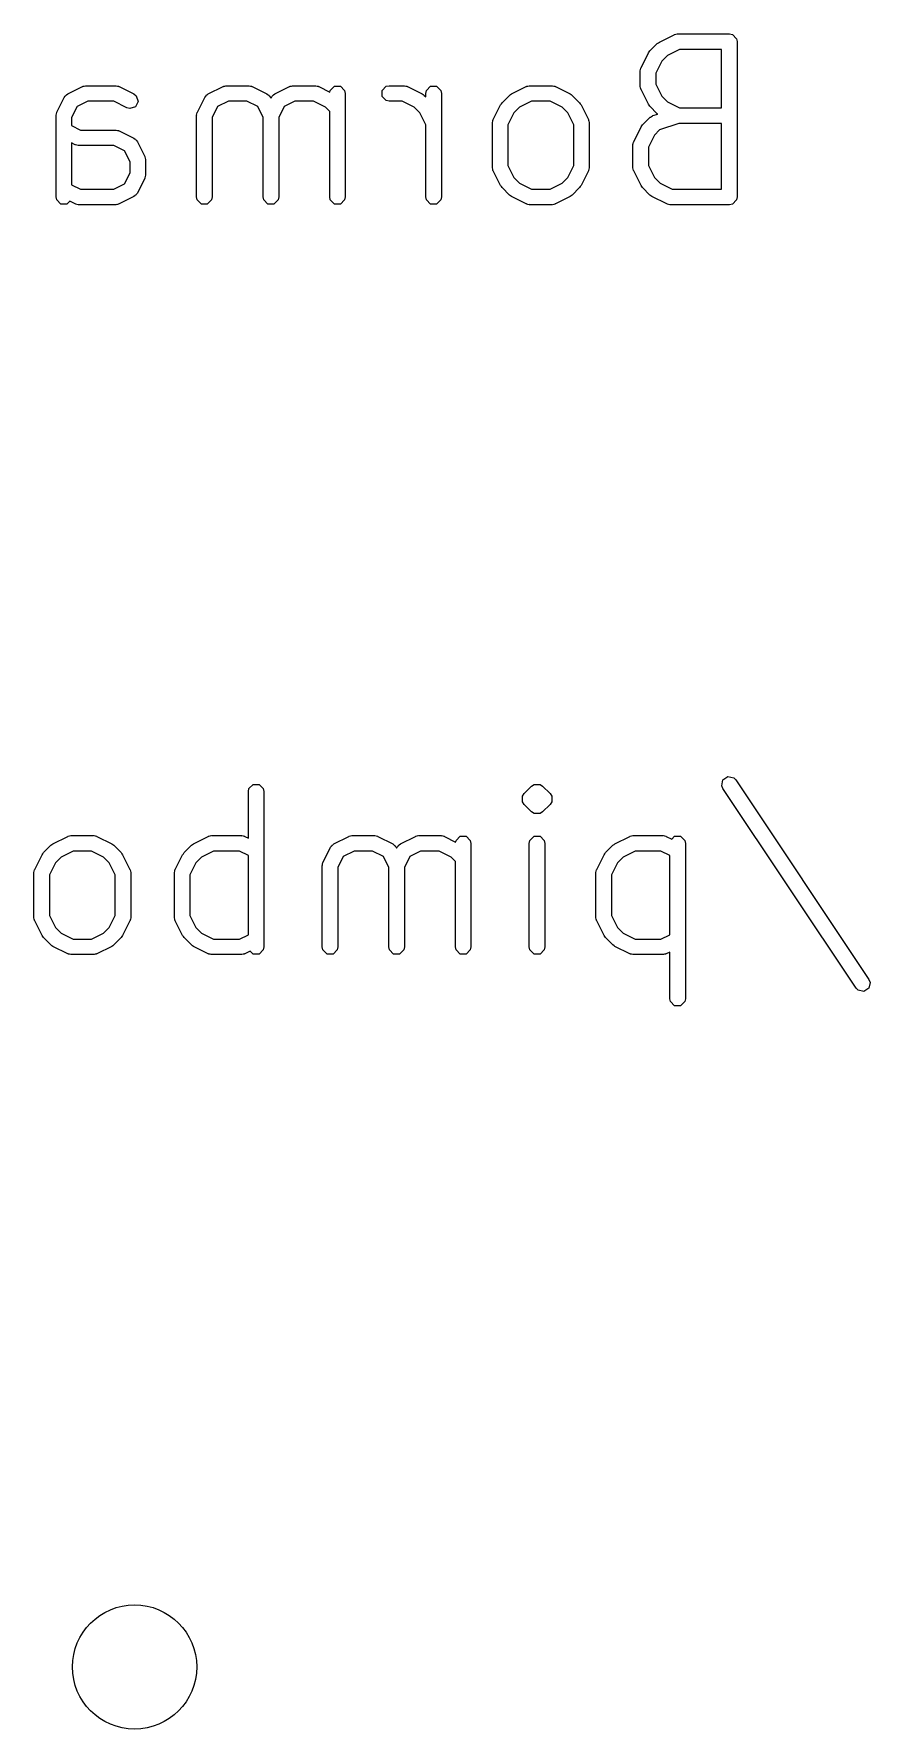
# Model space of a CAD drawing. Extents: x 2.89 to 10.22, y -4.48 to -2.42.
# Drawn here: x 9.1312 to 9.3432, y -2.8543 to -2.4245 of the extents above; entities that cross this region are included whole.
import ezdxf

# ---------------------------------------------------------------- set-up
doc = ezdxf.new("R2010")
doc.units = 0
doc.header["$MEASUREMENT"] = 0
doc.layers.add('BLACK', color=7, linetype='CONTINUOUS')

msp = doc.modelspace()

# ---------------------------------------------------------------- linework, layer by layer
at = {"layer": 'BLACK', "linetype": 'CONTINUOUS'}
for p, q in [((9.28736, -2.42884), (9.28923, -2.42696)), ((9.28923, -2.42696), (9.28949, -2.42679)), ((9.28949, -2.42679), (9.28974, -2.4266)), ((9.28974, -2.4266), (9.29349, -2.42472)), ((9.29484, -2.42845), (9.29179, -2.42997)), ((9.29349, -2.42472), (9.29359, -2.4247)), ((9.29359, -2.4247), (9.29362, -2.42466)), ((9.29362, -2.42466), (9.29393, -2.4246)), ((9.29393, -2.4246), (9.29423, -2.42452)), ((9.29423, -2.42452), (9.29428, -2.42453)), ((9.29428, -2.42453), (9.29437, -2.42451)), ((9.29437, -2.42451), (9.3075, -2.42451)), ((9.30553, -2.42845), (9.29484, -2.42845)), ((9.30553, -2.44326), (9.30553, -2.42845)), ((9.3075, -2.42451), (9.30825, -2.42466)), ((9.30825, -2.42466), (9.30931, -2.42573)), ((9.30931, -2.42573), (9.30946, -2.42648)), ((9.30946, -2.42648), (9.30946, -2.46585)), ((9.28511, -2.4331), (9.28699, -2.42935)), ((9.28699, -2.42935), (9.28718, -2.4291)), ((9.28718, -2.4291), (9.28736, -2.42884)), ((9.29037, -2.4314), (9.28884, -2.43445)), ((9.29179, -2.42997), (9.29037, -2.4314)), ((9.28491, -2.43384), (9.28499, -2.43354)), ((9.28492, -2.43388), (9.28491, -2.43384)), ((9.28491, -2.43398), (9.28492, -2.43388)), ((9.28491, -2.43773), (9.28491, -2.43398)), ((9.28499, -2.43354), (9.28505, -2.43323)), ((9.28505, -2.43323), (9.28509, -2.4332)), ((9.28509, -2.4332), (9.28511, -2.4331)), ((9.28884, -2.43445), (9.28884, -2.43727)), ((9.13701, -2.44435), (9.13888, -2.4406)), ((9.13888, -2.4406), (9.13912, -2.44029)), ((9.13912, -2.44029), (9.13915, -2.44019)), ((9.13915, -2.44019), (9.13927, -2.4401)), ((9.13927, -2.4401), (9.13935, -2.43999)), ((9.13935, -2.43999), (9.13945, -2.43996)), ((9.13945, -2.43996), (9.13976, -2.43972)), ((9.13976, -2.43972), (9.14351, -2.43784)), ((9.14351, -2.43784), (9.14361, -2.43782)), ((9.14361, -2.43782), (9.14364, -2.43779)), ((9.14364, -2.43779), (9.14395, -2.43773)), ((9.14395, -2.43773), (9.14425, -2.43764)), ((9.14425, -2.43764), (9.14429, -2.43766)), ((9.14429, -2.43766), (9.14439, -2.43764)), ((9.14439, -2.43764), (9.15189, -2.43764)), ((9.15189, -2.43764), (9.15199, -2.43766)), ((9.15199, -2.43766), (9.15203, -2.43764)), ((9.15203, -2.43764), (9.15233, -2.43773)), ((9.15233, -2.43773), (9.15264, -2.43779)), ((9.15264, -2.43779), (9.15268, -2.43782)), ((9.15268, -2.43782), (9.15277, -2.43784)), ((9.15277, -2.43784), (9.15652, -2.43972)), ((9.15652, -2.43972), (9.15713, -2.44019)), ((9.15713, -2.44019), (9.1576, -2.44162)), ((9.17263, -2.44435), (9.1745, -2.4406)), ((9.1745, -2.4406), (9.17474, -2.44029)), ((9.17474, -2.44029), (9.17478, -2.44019)), ((9.17478, -2.44019), (9.17489, -2.4401)), ((9.17489, -2.4401), (9.17497, -2.43999)), ((9.17497, -2.43999), (9.17507, -2.43996)), ((9.17507, -2.43996), (9.17538, -2.43972)), ((9.17538, -2.43972), (9.17913, -2.43784)), ((9.17913, -2.43784), (9.17923, -2.43782)), ((9.17923, -2.43782), (9.17926, -2.43779)), ((9.17926, -2.43779), (9.17957, -2.43773)), ((9.17957, -2.43773), (9.17987, -2.43764)), ((9.17987, -2.43764), (9.17992, -2.43766)), ((9.17992, -2.43766), (9.18001, -2.43764)), ((9.18001, -2.43764), (9.18564, -2.43764)), ((9.18564, -2.43764), (9.18573, -2.43766)), ((9.18573, -2.43766), (9.18578, -2.43764)), ((9.18578, -2.43764), (9.18608, -2.43773)), ((9.18608, -2.43773), (9.18639, -2.43779)), ((9.18639, -2.43779), (9.18642, -2.43782)), ((9.18642, -2.43782), (9.18652, -2.43784)), ((9.18652, -2.43784), (9.19027, -2.43972)), ((9.19027, -2.43972), (9.19058, -2.43996)), ((9.19058, -2.43996), (9.19068, -2.43999)), ((9.19068, -2.43999), (9.19076, -2.4401)), ((9.19076, -2.4401), (9.19087, -2.44019)), ((9.19087, -2.44019), (9.19091, -2.44029)), ((9.19091, -2.44029), (9.19115, -2.4406)), ((9.19115, -2.4406), (9.19126, -2.44083)), ((9.19126, -2.44083), (9.19137, -2.4406)), ((9.19137, -2.4406), (9.19161, -2.44029)), ((9.19161, -2.44029), (9.19165, -2.44019)), ((9.19165, -2.44019), (9.19176, -2.4401)), ((9.19176, -2.4401), (9.19185, -2.43999)), ((9.19185, -2.43999), (9.19195, -2.43996)), ((9.19195, -2.43996), (9.19225, -2.43972)), ((9.19225, -2.43972), (9.196, -2.43784)), ((9.196, -2.43784), (9.1961, -2.43782)), ((9.1961, -2.43782), (9.19613, -2.43779)), ((9.19613, -2.43779), (9.19644, -2.43773)), ((9.19644, -2.43773), (9.19675, -2.43764)), ((9.19675, -2.43764), (9.19679, -2.43766)), ((9.19679, -2.43766), (9.19688, -2.43764)), ((9.19688, -2.43764), (9.20251, -2.43764)), ((9.20251, -2.43764), (9.20261, -2.43766)), ((9.20261, -2.43766), (9.20265, -2.43764)), ((9.20265, -2.43764), (9.20295, -2.43773)), ((9.20295, -2.43773), (9.20326, -2.43779)), ((9.20326, -2.43779), (9.20329, -2.43782)), ((9.20329, -2.43782), (9.20339, -2.43784)), ((9.20339, -2.43784), (9.20623, -2.43927)), ((9.20623, -2.43927), (9.20631, -2.43885)), ((9.20631, -2.43885), (9.20738, -2.43779)), ((9.20738, -2.43779), (9.20889, -2.43779)), ((9.20889, -2.43779), (9.20995, -2.43885)), ((9.20995, -2.43885), (9.2101, -2.43961)), ((9.2101, -2.43961), (9.2101, -2.46585)), ((9.21944, -2.43885), (9.2205, -2.43779)), ((9.21944, -2.44036), (9.21944, -2.43885)), ((9.2205, -2.44142), (9.21944, -2.44036)), ((9.2205, -2.43779), (9.22126, -2.43764)), ((9.22126, -2.43764), (9.22501, -2.43764)), ((9.22501, -2.43764), (9.2251, -2.43766)), ((9.2251, -2.43766), (9.22515, -2.43764)), ((9.22515, -2.43764), (9.22545, -2.43773)), ((9.22545, -2.43773), (9.22576, -2.43779)), ((9.22576, -2.43779), (9.22579, -2.43782)), ((9.22579, -2.43782), (9.22589, -2.43784)), ((9.22589, -2.43784), (9.22964, -2.43972)), ((9.22964, -2.43972), (9.22989, -2.43991)), ((9.22989, -2.43991), (9.23015, -2.44009)), ((9.23015, -2.44009), (9.23054, -2.44048)), ((9.23054, -2.43961), (9.23069, -2.43885)), ((9.23054, -2.44048), (9.23054, -2.43961)), ((9.23069, -2.43885), (9.23175, -2.43779)), ((9.23175, -2.43779), (9.23326, -2.43779)), ((9.23326, -2.43779), (9.23432, -2.43885)), ((9.23432, -2.43885), (9.23447, -2.43961)), ((9.23447, -2.43961), (9.23447, -2.46585)), ((9.24986, -2.44196), (9.25174, -2.44009)), ((9.25174, -2.44009), (9.252, -2.43991)), ((9.252, -2.43991), (9.25225, -2.43972)), ((9.25225, -2.43972), (9.256, -2.43784)), ((9.256, -2.43784), (9.25609, -2.43782)), ((9.25609, -2.43782), (9.25612, -2.43779)), ((9.25612, -2.43779), (9.25643, -2.43773)), ((9.25643, -2.43773), (9.25674, -2.43764)), ((9.25674, -2.43764), (9.25678, -2.43766)), ((9.25678, -2.43766), (9.25688, -2.43764)), ((9.25688, -2.43764), (9.2625, -2.43764)), ((9.2625, -2.43764), (9.2626, -2.43766)), ((9.2626, -2.43766), (9.26264, -2.43764)), ((9.26264, -2.43764), (9.26295, -2.43773)), ((9.26295, -2.43773), (9.26325, -2.43779)), ((9.26325, -2.43779), (9.26329, -2.43782)), ((9.26329, -2.43782), (9.26338, -2.43784)), ((9.26338, -2.43784), (9.26713, -2.43972)), ((9.26713, -2.43972), (9.26738, -2.43991)), ((9.26738, -2.43991), (9.26764, -2.44009)), ((9.26764, -2.44009), (9.26952, -2.44196)), ((9.28492, -2.43783), (9.28491, -2.43773)), ((9.28491, -2.43787), (9.28492, -2.43783)), ((9.28499, -2.43817), (9.28491, -2.43787)), ((9.28505, -2.43848), (9.28499, -2.43817)), ((9.28509, -2.43852), (9.28505, -2.43848)), ((9.28511, -2.43861), (9.28509, -2.43852)), ((9.28699, -2.44236), (9.28511, -2.43861)), ((9.28884, -2.43727), (9.29037, -2.44031)), ((9.29037, -2.44031), (9.29179, -2.44174)), ((9.1368, -2.44509), (9.13689, -2.44479)), ((9.13682, -2.44513), (9.1368, -2.44509)), ((9.1368, -2.44523), (9.13682, -2.44513)), ((9.1368, -2.46585), (9.1368, -2.44523)), ((9.13689, -2.44479), (9.13695, -2.44448)), ((9.13695, -2.44448), (9.13698, -2.44444)), ((9.13698, -2.44444), (9.13701, -2.44435)), ((9.14211, -2.44295), (9.14074, -2.44569)), ((9.14486, -2.44157), (9.14211, -2.44295)), ((9.15143, -2.44157), (9.14486, -2.44157)), ((9.15476, -2.44324), (9.15143, -2.44157)), ((9.1555, -2.44344), (9.15476, -2.44324)), ((9.15693, -2.44297), (9.1555, -2.44344)), ((9.1576, -2.44162), (9.15693, -2.44297)), ((9.17242, -2.44509), (9.17251, -2.44479)), ((9.17244, -2.44513), (9.17242, -2.44509)), ((9.17242, -2.44523), (9.17244, -2.44513)), ((9.17242, -2.46585), (9.17242, -2.44523)), ((9.17251, -2.44479), (9.17257, -2.44448)), ((9.17257, -2.44448), (9.1726, -2.44444)), ((9.1726, -2.44444), (9.17263, -2.44435)), ((9.17773, -2.44295), (9.17636, -2.44569)), ((9.18048, -2.44157), (9.17773, -2.44295)), ((9.18517, -2.44157), (9.18048, -2.44157)), ((9.18792, -2.44295), (9.18517, -2.44157)), ((9.18929, -2.44569), (9.18792, -2.44295)), ((9.1946, -2.44295), (9.19323, -2.44569)), ((9.19735, -2.44157), (9.1946, -2.44295)), ((9.20204, -2.44157), (9.19735, -2.44157)), ((9.20509, -2.4431), (9.20204, -2.44157)), ((9.20616, -2.44417), (9.20509, -2.4431)), ((9.20616, -2.46585), (9.20616, -2.44417)), ((9.22126, -2.44157), (9.2205, -2.44142)), ((9.22454, -2.44157), (9.22126, -2.44157)), ((9.22759, -2.4431), (9.22454, -2.44157)), ((9.22901, -2.44452), (9.22759, -2.4431)), ((9.23054, -2.44757), (9.22901, -2.44452)), ((9.24762, -2.44622), (9.24949, -2.44247)), ((9.24949, -2.44247), (9.24969, -2.44223)), ((9.24969, -2.44223), (9.24986, -2.44196)), ((9.25287, -2.44452), (9.25135, -2.44757)), ((9.25429, -2.4431), (9.25287, -2.44452)), ((9.25734, -2.44157), (9.25429, -2.4431)), ((9.26204, -2.44157), (9.25734, -2.44157)), ((9.26509, -2.4431), (9.26204, -2.44157)), ((9.26651, -2.44452), (9.26509, -2.4431)), ((9.26803, -2.44757), (9.26651, -2.44452)), ((9.26952, -2.44196), (9.26969, -2.44223)), ((9.26969, -2.44223), (9.26989, -2.44247)), ((9.26989, -2.44247), (9.27176, -2.44622)), ((9.28718, -2.44261), (9.28699, -2.44236)), ((9.28736, -2.44287), (9.28718, -2.44261)), ((9.28923, -2.44475), (9.28736, -2.44287)), ((9.28736, -2.44571), (9.28744, -2.44566)), ((9.28744, -2.44566), (9.28746, -2.44562)), ((9.28746, -2.44562), (9.28773, -2.44546)), ((9.28773, -2.44546), (9.288, -2.44529)), ((9.288, -2.44529), (9.28804, -2.44529)), ((9.28804, -2.44529), (9.28813, -2.44524)), ((9.28813, -2.44524), (9.28935, -2.44483)), ((9.28935, -2.44483), (9.28923, -2.44475)), ((9.29179, -2.44174), (9.29484, -2.44326)), ((9.29484, -2.44326), (9.30553, -2.44326)), ((9.14074, -2.44569), (9.14074, -2.44776)), ((9.14074, -2.44776), (9.14298, -2.44889)), ((9.14298, -2.44889), (9.15189, -2.44889)), ((9.15189, -2.44889), (9.15199, -2.4489)), ((9.15199, -2.4489), (9.15203, -2.44889)), ((9.15203, -2.44889), (9.15233, -2.44897)), ((9.15233, -2.44897), (9.15264, -2.44904)), ((9.15264, -2.44904), (9.15268, -2.44907)), ((9.15268, -2.44907), (9.15277, -2.44909)), ((9.15277, -2.44909), (9.15652, -2.45097)), ((9.17636, -2.44569), (9.17636, -2.46585)), ((9.18929, -2.46585), (9.18929, -2.44569)), ((9.19323, -2.44569), (9.19323, -2.46585)), ((9.23054, -2.46585), (9.23054, -2.44757)), ((9.24741, -2.44696), (9.2475, -2.44666)), ((9.24743, -2.44701), (9.24741, -2.44696)), ((9.24741, -2.4471), (9.24743, -2.44701)), ((9.24741, -2.45835), (9.24741, -2.4471)), ((9.2475, -2.44666), (9.24756, -2.44635)), ((9.24756, -2.44635), (9.24759, -2.44632)), ((9.24759, -2.44632), (9.24762, -2.44622)), ((9.25135, -2.44757), (9.25135, -2.45789)), ((9.26803, -2.45789), (9.26803, -2.44757)), ((9.27176, -2.44622), (9.27179, -2.44632)), ((9.27179, -2.44632), (9.27182, -2.44635)), ((9.27182, -2.44635), (9.27188, -2.44666)), ((9.27188, -2.44666), (9.27196, -2.44696)), ((9.27196, -2.44696), (9.27195, -2.44701)), ((9.27195, -2.44701), (9.27197, -2.4471)), ((9.27197, -2.4471), (9.27197, -2.45835)), ((9.28324, -2.45185), (9.28511, -2.4481)), ((9.28511, -2.4481), (9.28531, -2.44785)), ((9.28531, -2.44785), (9.28548, -2.44759)), ((9.28548, -2.44759), (9.28736, -2.44571)), ((9.28981, -2.44882), (9.28849, -2.45015)), ((9.29469, -2.4472), (9.28981, -2.44882)), ((9.30553, -2.4472), (9.29469, -2.4472)), ((9.30553, -2.46388), (9.30553, -2.4472)), ((9.14164, -2.45261), (9.14074, -2.45216)), ((9.14074, -2.45216), (9.14074, -2.46276)), ((9.14173, -2.45264), (9.14164, -2.45261)), ((9.14176, -2.45267), (9.14173, -2.45264)), ((9.14207, -2.45273), (9.14176, -2.45267)), ((9.14238, -2.45282), (9.14207, -2.45273)), ((9.14242, -2.4528), (9.14238, -2.45282)), ((9.14252, -2.45282), (9.14242, -2.4528)), ((9.15143, -2.45282), (9.14252, -2.45282)), ((9.15417, -2.4542), (9.15143, -2.45282)), ((9.15555, -2.45694), (9.15417, -2.4542)), ((9.15652, -2.45097), (9.15683, -2.45121)), ((9.15683, -2.45121), (9.15693, -2.45124)), ((9.15693, -2.45124), (9.15702, -2.45135)), ((9.15702, -2.45135), (9.15713, -2.45144)), ((9.15713, -2.45144), (9.15716, -2.45154)), ((9.15716, -2.45154), (9.1574, -2.45185)), ((9.1574, -2.45185), (9.15928, -2.4556)), ((9.28303, -2.45273), (9.28305, -2.45263)), ((9.28303, -2.45835), (9.28303, -2.45273)), ((9.28304, -2.45259), (9.28312, -2.45228)), ((9.28305, -2.45263), (9.28304, -2.45259)), ((9.28312, -2.45228), (9.28318, -2.45198)), ((9.28318, -2.45198), (9.28321, -2.45194)), ((9.28321, -2.45194), (9.28324, -2.45185)), ((9.28849, -2.45015), (9.28697, -2.45319)), ((9.28697, -2.45319), (9.28697, -2.45789)), ((9.15555, -2.45976), (9.15555, -2.45694)), ((9.15928, -2.4556), (9.1593, -2.45569)), ((9.1593, -2.45569), (9.15933, -2.45572)), ((9.15933, -2.45572), (9.15939, -2.45603)), ((9.15939, -2.45603), (9.15948, -2.45634)), ((9.15948, -2.45634), (9.15946, -2.45638)), ((9.15946, -2.45638), (9.15948, -2.45648)), ((9.15948, -2.45648), (9.15948, -2.46023)), ((9.24743, -2.45845), (9.24741, -2.45835)), ((9.24741, -2.45849), (9.24743, -2.45845)), ((9.2475, -2.4588), (9.24741, -2.45849)), ((9.25135, -2.45789), (9.25287, -2.46094)), ((9.26651, -2.46094), (9.26803, -2.45789)), ((9.27196, -2.45849), (9.27188, -2.4588)), ((9.27197, -2.45835), (9.27195, -2.45845)), ((9.27195, -2.45845), (9.27196, -2.45849)), ((9.28305, -2.45845), (9.28303, -2.45835)), ((9.28304, -2.45849), (9.28305, -2.45845)), ((9.28312, -2.4588), (9.28304, -2.45849)), ((9.28697, -2.45789), (9.28849, -2.46094)), ((9.14074, -2.46276), (9.14298, -2.46388)), ((9.15143, -2.46388), (9.15417, -2.46251)), ((9.15417, -2.46251), (9.15555, -2.45976)), ((9.15928, -2.46111), (9.1574, -2.46486)), ((9.1593, -2.46101), (9.15928, -2.46111)), ((9.15933, -2.46098), (9.1593, -2.46101)), ((9.15939, -2.46067), (9.15933, -2.46098)), ((9.15948, -2.46037), (9.15939, -2.46067)), ((9.15948, -2.46023), (9.15946, -2.46032)), ((9.15946, -2.46032), (9.15948, -2.46037)), ((9.24756, -2.45911), (9.2475, -2.4588)), ((9.24759, -2.45914), (9.24756, -2.45911)), ((9.24762, -2.45923), (9.24759, -2.45914)), ((9.24949, -2.46298), (9.24762, -2.45923)), ((9.25287, -2.46094), (9.25429, -2.46236)), ((9.25429, -2.46236), (9.25734, -2.46388)), ((9.26204, -2.46388), (9.26509, -2.46236)), ((9.26509, -2.46236), (9.26651, -2.46094)), ((9.27176, -2.45923), (9.26989, -2.46298)), ((9.27179, -2.45914), (9.27176, -2.45923)), ((9.27182, -2.45911), (9.27179, -2.45914)), ((9.27188, -2.4588), (9.27182, -2.45911)), ((9.28318, -2.45911), (9.28312, -2.4588)), ((9.28321, -2.45914), (9.28318, -2.45911)), ((9.28324, -2.45923), (9.28321, -2.45914)), ((9.28511, -2.46298), (9.28324, -2.45923)), ((9.28849, -2.46094), (9.28991, -2.46236)), ((9.28991, -2.46236), (9.29296, -2.46388)), ((9.13695, -2.46661), (9.1368, -2.46585)), ((9.13801, -2.46767), (9.13695, -2.46661)), ((9.14026, -2.46693), (9.13952, -2.46767)), ((9.14164, -2.46761), (9.14026, -2.46693)), ((9.14298, -2.46388), (9.15143, -2.46388)), ((9.15652, -2.46574), (9.15277, -2.46761)), ((9.15683, -2.4655), (9.15652, -2.46574)), ((9.15693, -2.46546), (9.15683, -2.4655)), ((9.15702, -2.46535), (9.15693, -2.46546)), ((9.15713, -2.46527), (9.15702, -2.46535)), ((9.15716, -2.46517), (9.15713, -2.46527)), ((9.1574, -2.46486), (9.15716, -2.46517)), ((9.17257, -2.46661), (9.17242, -2.46585)), ((9.17363, -2.46767), (9.17257, -2.46661)), ((9.17621, -2.46661), (9.17514, -2.46767)), ((9.17636, -2.46585), (9.17621, -2.46661)), ((9.18944, -2.46661), (9.18929, -2.46585)), ((9.19051, -2.46767), (9.18944, -2.46661)), ((9.19308, -2.46661), (9.19201, -2.46767)), ((9.19323, -2.46585), (9.19308, -2.46661)), ((9.20631, -2.46661), (9.20616, -2.46585)), ((9.20738, -2.46767), (9.20631, -2.46661)), ((9.20995, -2.46661), (9.20889, -2.46767)), ((9.2101, -2.46585), (9.20995, -2.46661)), ((9.23069, -2.46661), (9.23054, -2.46585)), ((9.23175, -2.46767), (9.23069, -2.46661)), ((9.23432, -2.46661), (9.23326, -2.46767)), ((9.23447, -2.46585), (9.23432, -2.46661)), ((9.24969, -2.46323), (9.24949, -2.46298)), ((9.24986, -2.46349), (9.24969, -2.46323)), ((9.25174, -2.46537), (9.24986, -2.46349)), ((9.252, -2.46554), (9.25174, -2.46537)), ((9.25225, -2.46574), (9.252, -2.46554)), ((9.256, -2.46761), (9.25225, -2.46574)), ((9.25734, -2.46388), (9.26204, -2.46388)), ((9.26713, -2.46574), (9.26338, -2.46761)), ((9.26738, -2.46554), (9.26713, -2.46574)), ((9.26764, -2.46537), (9.26738, -2.46554)), ((9.26952, -2.46349), (9.26764, -2.46537)), ((9.26969, -2.46323), (9.26952, -2.46349)), ((9.26989, -2.46298), (9.26969, -2.46323)), ((9.28531, -2.46323), (9.28511, -2.46298)), ((9.28548, -2.46349), (9.28531, -2.46323)), ((9.28736, -2.46537), (9.28548, -2.46349)), ((9.28762, -2.46554), (9.28736, -2.46537)), ((9.28787, -2.46574), (9.28762, -2.46554)), ((9.29162, -2.46761), (9.28787, -2.46574)), ((9.29296, -2.46388), (9.30553, -2.46388)), ((9.30931, -2.46661), (9.30825, -2.46767)), ((9.30946, -2.46585), (9.30931, -2.46661)), ((9.13952, -2.46767), (9.13801, -2.46767)), ((9.14173, -2.46764), (9.14164, -2.46761)), ((9.14176, -2.46767), (9.14173, -2.46764)), ((9.14207, -2.46773), (9.14176, -2.46767)), ((9.14238, -2.46782), (9.14207, -2.46773)), ((9.14242, -2.4678), (9.14238, -2.46782)), ((9.14252, -2.46782), (9.14242, -2.4678)), ((9.15189, -2.46782), (9.14252, -2.46782)), ((9.15199, -2.4678), (9.15189, -2.46782)), ((9.15203, -2.46782), (9.15199, -2.4678)), ((9.15233, -2.46773), (9.15203, -2.46782)), ((9.15264, -2.46767), (9.15233, -2.46773)), ((9.15268, -2.46764), (9.15264, -2.46767)), ((9.15277, -2.46761), (9.15268, -2.46764)), ((9.17514, -2.46767), (9.17363, -2.46767)), ((9.19201, -2.46767), (9.19051, -2.46767)), ((9.20889, -2.46767), (9.20738, -2.46767)), ((9.23326, -2.46767), (9.23175, -2.46767)), ((9.25609, -2.46764), (9.256, -2.46761)), ((9.25612, -2.46767), (9.25609, -2.46764)), ((9.25643, -2.46773), (9.25612, -2.46767)), ((9.25674, -2.46782), (9.25643, -2.46773)), ((9.25678, -2.4678), (9.25674, -2.46782)), ((9.25688, -2.46782), (9.25678, -2.4678)), ((9.2625, -2.46782), (9.25688, -2.46782)), ((9.2626, -2.4678), (9.2625, -2.46782)), ((9.26264, -2.46782), (9.2626, -2.4678)), ((9.26295, -2.46773), (9.26264, -2.46782)), ((9.26325, -2.46767), (9.26295, -2.46773)), ((9.26329, -2.46764), (9.26325, -2.46767)), ((9.26338, -2.46761), (9.26329, -2.46764)), ((9.29171, -2.46764), (9.29162, -2.46761)), ((9.29174, -2.46767), (9.29171, -2.46764)), ((9.29205, -2.46773), (9.29174, -2.46767)), ((9.29236, -2.46782), (9.29205, -2.46773)), ((9.2924, -2.4678), (9.29236, -2.46782)), ((9.2925, -2.46782), (9.2924, -2.4678)), ((9.3075, -2.46782), (9.2925, -2.46782)), ((9.30825, -2.46767), (9.3075, -2.46782)), ((9.30586, -2.61366), (9.30711, -2.61283)), ((9.30711, -2.61283), (9.30859, -2.61312)), ((9.30859, -2.61312), (9.30913, -2.61367)), ((9.18554, -2.61663), (9.18569, -2.61588)), ((9.18554, -2.62845), (9.18554, -2.61663)), ((9.18569, -2.61588), (9.18676, -2.61481)), ((9.18676, -2.61481), (9.18826, -2.61481)), ((9.18826, -2.61481), (9.18933, -2.61588)), ((9.18933, -2.61588), (9.18948, -2.61663)), ((9.18948, -2.61663), (9.18948, -2.656)), ((9.25506, -2.61775), (9.25549, -2.61712)), ((9.25549, -2.61712), (9.25736, -2.61524)), ((9.25736, -2.61524), (9.258, -2.61481)), ((9.258, -2.61481), (9.25951, -2.61481)), ((9.25951, -2.61481), (9.26014, -2.61524)), ((9.26014, -2.61524), (9.26202, -2.61712)), ((9.26202, -2.61712), (9.26245, -2.61775)), ((9.30557, -2.61514), (9.30586, -2.61366)), ((9.30586, -2.61585), (9.30557, -2.61514)), ((9.3396, -2.66647), (9.30586, -2.61585)), ((9.30913, -2.61367), (9.34288, -2.66428)), ((9.25506, -2.61926), (9.25506, -2.61775)), ((9.25506, -2.61775), (9.25506, -2.61775)), ((9.25549, -2.6199), (9.25506, -2.61926)), ((9.25736, -2.62177), (9.25549, -2.6199)), ((9.258, -2.6222), (9.25736, -2.62177)), ((9.26014, -2.62177), (9.25951, -2.6222)), ((9.26202, -2.6199), (9.26014, -2.62177)), ((9.26245, -2.61926), (9.26202, -2.6199)), ((9.26245, -2.61775), (9.26245, -2.61775)), ((9.26245, -2.61775), (9.26245, -2.61926)), ((9.25951, -2.6222), (9.258, -2.6222)), ((9.258, -2.6222), (9.258, -2.6222)), ((9.13363, -2.63211), (9.1355, -2.63024)), ((9.1355, -2.63024), (9.13576, -2.63006)), ((9.13576, -2.63006), (9.13601, -2.62987)), ((9.13601, -2.62987), (9.13976, -2.628)), ((9.13976, -2.628), (9.13986, -2.62797)), ((9.13986, -2.62797), (9.13989, -2.62794)), ((9.13989, -2.62794), (9.1402, -2.62788)), ((9.1402, -2.62788), (9.1405, -2.62779)), ((9.1405, -2.62779), (9.14055, -2.62781)), ((9.14055, -2.62781), (9.14064, -2.62779)), ((9.14064, -2.62779), (9.14627, -2.62779)), ((9.14627, -2.62779), (9.14636, -2.62781)), ((9.14636, -2.62781), (9.14641, -2.62779)), ((9.14641, -2.62779), (9.14671, -2.62788)), ((9.14671, -2.62788), (9.14702, -2.62794)), ((9.14702, -2.62794), (9.14705, -2.62797)), ((9.14705, -2.62797), (9.14715, -2.628)), ((9.14715, -2.628), (9.1509, -2.62987)), ((9.1509, -2.62987), (9.15115, -2.63006)), ((9.15115, -2.63006), (9.15141, -2.63024)), ((9.15141, -2.63024), (9.15328, -2.63211)), ((9.16925, -2.63211), (9.17112, -2.63024)), ((9.17112, -2.63024), (9.17138, -2.63006)), ((9.17138, -2.63006), (9.17163, -2.62987)), ((9.17163, -2.62987), (9.17538, -2.628)), ((9.17538, -2.628), (9.17548, -2.62797)), ((9.17548, -2.62797), (9.17551, -2.62794)), ((9.17551, -2.62794), (9.17582, -2.62788)), ((9.17582, -2.62788), (9.17612, -2.62779)), ((9.17612, -2.62779), (9.17617, -2.62781)), ((9.17617, -2.62781), (9.17626, -2.62779)), ((9.17626, -2.62779), (9.18376, -2.62779)), ((9.18376, -2.62779), (9.18386, -2.62781)), ((9.18386, -2.62781), (9.1839, -2.62779)), ((9.1839, -2.62779), (9.18421, -2.62788)), ((9.18421, -2.62788), (9.18451, -2.62794)), ((9.18451, -2.62794), (9.18455, -2.62797)), ((9.18455, -2.62797), (9.18464, -2.628)), ((9.18464, -2.628), (9.18554, -2.62845)), ((9.20637, -2.63075), (9.20661, -2.63044)), ((9.20661, -2.63044), (9.20665, -2.63034)), ((9.20665, -2.63034), (9.20676, -2.63026)), ((9.20676, -2.63026), (9.20684, -2.63014)), ((9.20684, -2.63014), (9.20694, -2.63011)), ((9.20694, -2.63011), (9.20725, -2.62987)), ((9.20725, -2.62987), (9.211, -2.628)), ((9.211, -2.628), (9.2111, -2.62797)), ((9.2111, -2.62797), (9.21113, -2.62794)), ((9.21113, -2.62794), (9.21144, -2.62788)), ((9.21144, -2.62788), (9.21174, -2.62779)), ((9.21174, -2.62779), (9.21179, -2.62781)), ((9.21179, -2.62781), (9.21188, -2.62779)), ((9.21188, -2.62779), (9.21751, -2.62779)), ((9.21751, -2.62779), (9.2176, -2.62781)), ((9.2176, -2.62781), (9.21765, -2.62779)), ((9.21765, -2.62779), (9.21795, -2.62788)), ((9.21795, -2.62788), (9.21826, -2.62794)), ((9.21826, -2.62794), (9.21829, -2.62797)), ((9.21829, -2.62797), (9.21839, -2.628)), ((9.21839, -2.628), (9.22214, -2.62987)), ((9.22214, -2.62987), (9.22245, -2.63011)), ((9.22245, -2.63011), (9.22255, -2.63014)), ((9.22255, -2.63014), (9.22263, -2.63026)), ((9.22263, -2.63026), (9.22274, -2.63034)), ((9.22274, -2.63034), (9.22278, -2.63044)), ((9.22278, -2.63044), (9.22302, -2.63075)), ((9.22325, -2.63075), (9.22349, -2.63044)), ((9.22349, -2.63044), (9.22352, -2.63034)), ((9.22352, -2.63034), (9.22363, -2.63026)), ((9.22363, -2.63026), (9.22372, -2.63014)), ((9.22372, -2.63014), (9.22382, -2.63011)), ((9.22382, -2.63011), (9.22413, -2.62987)), ((9.22413, -2.62987), (9.22788, -2.628)), ((9.22788, -2.628), (9.22797, -2.62797)), ((9.22797, -2.62797), (9.228, -2.62794)), ((9.228, -2.62794), (9.22831, -2.62788)), ((9.22831, -2.62788), (9.22862, -2.62779)), ((9.22862, -2.62779), (9.22866, -2.62781)), ((9.22866, -2.62781), (9.22876, -2.62779)), ((9.22876, -2.62779), (9.23438, -2.62779)), ((9.23438, -2.62779), (9.23448, -2.62781)), ((9.23448, -2.62781), (9.23452, -2.62779)), ((9.23452, -2.62779), (9.23482, -2.62788)), ((9.23482, -2.62788), (9.23513, -2.62794)), ((9.23513, -2.62794), (9.23517, -2.62797)), ((9.23517, -2.62797), (9.23526, -2.628)), ((9.23526, -2.628), (9.2381, -2.62942)), ((9.2381, -2.62942), (9.23819, -2.629)), ((9.23819, -2.629), (9.23925, -2.62794)), ((9.23925, -2.62794), (9.24076, -2.62794)), ((9.24076, -2.62794), (9.24182, -2.629)), ((9.24182, -2.629), (9.24197, -2.62976)), ((9.24197, -2.62976), (9.24197, -2.656)), ((9.25678, -2.62976), (9.25693, -2.629)), ((9.25678, -2.656), (9.25678, -2.62976)), ((9.25693, -2.629), (9.258, -2.62794)), ((9.258, -2.62794), (9.25951, -2.62794)), ((9.25951, -2.62794), (9.26057, -2.629)), ((9.26057, -2.629), (9.26072, -2.62976)), ((9.26072, -2.62976), (9.26072, -2.656)), ((9.27611, -2.63211), (9.27798, -2.63024)), ((9.27798, -2.63024), (9.27825, -2.63006)), ((9.27825, -2.63006), (9.27849, -2.62987)), ((9.27849, -2.62987), (9.28224, -2.628)), ((9.28224, -2.628), (9.28234, -2.62797)), ((9.28234, -2.62797), (9.28237, -2.62794)), ((9.28237, -2.62794), (9.28268, -2.62788)), ((9.28268, -2.62788), (9.28298, -2.62779)), ((9.28298, -2.62779), (9.28303, -2.62781)), ((9.28303, -2.62781), (9.28312, -2.62779)), ((9.28312, -2.62779), (9.29062, -2.62779)), ((9.29062, -2.62779), (9.29072, -2.62781)), ((9.29072, -2.62781), (9.29076, -2.62779)), ((9.29076, -2.62779), (9.29107, -2.62788)), ((9.29107, -2.62788), (9.29138, -2.62794)), ((9.29138, -2.62794), (9.29141, -2.62797)), ((9.29141, -2.62797), (9.2915, -2.628)), ((9.2915, -2.628), (9.29288, -2.62868)), ((9.29288, -2.62868), (9.29362, -2.62794)), ((9.29362, -2.62794), (9.29513, -2.62794)), ((9.29513, -2.62794), (9.29619, -2.629)), ((9.29619, -2.629), (9.29634, -2.62976)), ((9.29634, -2.62976), (9.29634, -2.66913)), ((9.13138, -2.63637), (9.13326, -2.63263)), ((9.13326, -2.63263), (9.13345, -2.63238)), ((9.13345, -2.63238), (9.13363, -2.63211)), ((9.13664, -2.63467), (9.13511, -2.63772)), ((9.13806, -2.63325), (9.13664, -2.63467)), ((9.14111, -2.63172), (9.13806, -2.63325)), ((9.1458, -2.63172), (9.14111, -2.63172)), ((9.14885, -2.63325), (9.1458, -2.63172)), ((9.15027, -2.63467), (9.14885, -2.63325)), ((9.1518, -2.63772), (9.15027, -2.63467)), ((9.15328, -2.63211), (9.15346, -2.63238)), ((9.15346, -2.63238), (9.15365, -2.63263)), ((9.15365, -2.63263), (9.15553, -2.63637)), ((9.167, -2.63637), (9.16888, -2.63263)), ((9.16888, -2.63263), (9.16907, -2.63238)), ((9.16907, -2.63238), (9.16925, -2.63211)), ((9.17226, -2.63467), (9.17073, -2.63772)), ((9.17368, -2.63325), (9.17226, -2.63467)), ((9.17673, -2.63172), (9.17368, -2.63325)), ((9.1833, -2.63172), (9.17673, -2.63172)), ((9.18554, -2.63285), (9.1833, -2.63172)), ((9.18554, -2.65291), (9.18554, -2.63285)), ((9.20438, -2.63494), (9.20444, -2.63463)), ((9.20444, -2.63463), (9.20447, -2.6346)), ((9.20447, -2.6346), (9.2045, -2.6345)), ((9.2045, -2.6345), (9.20637, -2.63075)), ((9.2096, -2.6331), (9.20823, -2.63585)), ((9.21235, -2.63172), (9.2096, -2.6331)), ((9.21704, -2.63172), (9.21235, -2.63172)), ((9.21979, -2.6331), (9.21704, -2.63172)), ((9.22116, -2.63585), (9.21979, -2.6331)), ((9.22302, -2.63075), (9.22313, -2.63098)), ((9.22313, -2.63098), (9.22325, -2.63075)), ((9.22647, -2.6331), (9.2251, -2.63585)), ((9.22922, -2.63172), (9.22647, -2.6331)), ((9.23392, -2.63172), (9.22922, -2.63172)), ((9.23696, -2.63325), (9.23392, -2.63172)), ((9.23804, -2.63432), (9.23696, -2.63325)), ((9.23804, -2.656), (9.23804, -2.63432)), ((9.27386, -2.63637), (9.27574, -2.63263)), ((9.27574, -2.63263), (9.27593, -2.63238)), ((9.27593, -2.63238), (9.27611, -2.63211)), ((9.27912, -2.63467), (9.27759, -2.63772)), ((9.28054, -2.63325), (9.27912, -2.63467)), ((9.28359, -2.63172), (9.28054, -2.63325)), ((9.29016, -2.63172), (9.28359, -2.63172)), ((9.2924, -2.63285), (9.29016, -2.63172)), ((9.2924, -2.65291), (9.2924, -2.63285)), ((9.13117, -2.63726), (9.13119, -2.63716)), ((9.13117, -2.6485), (9.13117, -2.63726)), ((9.13118, -2.63712), (9.13126, -2.63681)), ((9.13119, -2.63716), (9.13118, -2.63712)), ((9.13126, -2.63681), (9.13132, -2.6365)), ((9.13132, -2.6365), (9.13136, -2.63647)), ((9.13136, -2.63647), (9.13138, -2.63637)), ((9.13511, -2.63772), (9.13511, -2.64804)), ((9.1518, -2.64804), (9.1518, -2.63772)), ((9.15553, -2.63637), (9.15555, -2.63647)), ((9.15555, -2.63647), (9.15558, -2.6365)), ((9.15558, -2.6365), (9.15565, -2.63681)), ((9.15565, -2.63681), (9.15573, -2.63712)), ((9.15573, -2.63712), (9.15571, -2.63716)), ((9.15571, -2.63716), (9.15573, -2.63726)), ((9.15573, -2.63726), (9.15573, -2.6485)), ((9.16679, -2.63726), (9.16681, -2.63716)), ((9.16679, -2.6485), (9.16679, -2.63726)), ((9.1668, -2.63712), (9.16688, -2.63681)), ((9.16681, -2.63716), (9.1668, -2.63712)), ((9.16688, -2.63681), (9.16694, -2.6365)), ((9.16694, -2.6365), (9.16698, -2.63647)), ((9.16698, -2.63647), (9.167, -2.63637)), ((9.17073, -2.63772), (9.17073, -2.64804)), ((9.20429, -2.63538), (9.20431, -2.63528)), ((9.20429, -2.656), (9.20429, -2.63538)), ((9.2043, -2.63524), (9.20438, -2.63494)), ((9.20431, -2.63528), (9.2043, -2.63524)), ((9.20823, -2.63585), (9.20823, -2.656)), ((9.22116, -2.656), (9.22116, -2.63585)), ((9.2251, -2.63585), (9.2251, -2.656)), ((9.27366, -2.63712), (9.27374, -2.63681)), ((9.27368, -2.63716), (9.27366, -2.63712)), ((9.27366, -2.63726), (9.27368, -2.63716)), ((9.27366, -2.6485), (9.27366, -2.63726)), ((9.27374, -2.63681), (9.27381, -2.6365)), ((9.27381, -2.6365), (9.27384, -2.63647)), ((9.27384, -2.63647), (9.27386, -2.63637)), ((9.27759, -2.63772), (9.27759, -2.64804)), ((9.13119, -2.6486), (9.13117, -2.6485)), ((9.13118, -2.64864), (9.13119, -2.6486)), ((9.13126, -2.64895), (9.13118, -2.64864)), ((9.13132, -2.64926), (9.13126, -2.64895)), ((9.13136, -2.64929), (9.13132, -2.64926)), ((9.13138, -2.64938), (9.13136, -2.64929)), ((9.13326, -2.65313), (9.13138, -2.64938)), ((9.13511, -2.64804), (9.13664, -2.65109)), ((9.13664, -2.65109), (9.13806, -2.65251)), ((9.14885, -2.65251), (9.15027, -2.65109)), ((9.15027, -2.65109), (9.1518, -2.64804)), ((9.15553, -2.64938), (9.15365, -2.65313)), ((9.15555, -2.64929), (9.15553, -2.64938)), ((9.15558, -2.64926), (9.15555, -2.64929)), ((9.15565, -2.64895), (9.15558, -2.64926)), ((9.15573, -2.64864), (9.15565, -2.64895)), ((9.15573, -2.6485), (9.15571, -2.6486)), ((9.15571, -2.6486), (9.15573, -2.64864)), ((9.16681, -2.6486), (9.16679, -2.6485)), ((9.1668, -2.64864), (9.16681, -2.6486)), ((9.16688, -2.64895), (9.1668, -2.64864)), ((9.16694, -2.64926), (9.16688, -2.64895)), ((9.16698, -2.64929), (9.16694, -2.64926)), ((9.167, -2.64938), (9.16698, -2.64929)), ((9.16888, -2.65313), (9.167, -2.64938)), ((9.17073, -2.64804), (9.17226, -2.65109)), ((9.17226, -2.65109), (9.17368, -2.65251)), ((9.27368, -2.6486), (9.27366, -2.6485)), ((9.27366, -2.64864), (9.27368, -2.6486)), ((9.27374, -2.64895), (9.27366, -2.64864)), ((9.27381, -2.64926), (9.27374, -2.64895)), ((9.27384, -2.64929), (9.27381, -2.64926)), ((9.27386, -2.64938), (9.27384, -2.64929)), ((9.27574, -2.65313), (9.27386, -2.64938)), ((9.27759, -2.64804), (9.27912, -2.65109)), ((9.27912, -2.65109), (9.28054, -2.65251)), ((9.13345, -2.65338), (9.13326, -2.65313)), ((9.13363, -2.65365), (9.13345, -2.65338)), ((9.1355, -2.65552), (9.13363, -2.65365)), ((9.13576, -2.6557), (9.1355, -2.65552)), ((9.13601, -2.65589), (9.13576, -2.6557)), ((9.13976, -2.65776), (9.13601, -2.65589)), ((9.13806, -2.65251), (9.14111, -2.65403)), ((9.14111, -2.65403), (9.1458, -2.65403)), ((9.1458, -2.65403), (9.14885, -2.65251)), ((9.1509, -2.65589), (9.14715, -2.65776)), ((9.15115, -2.6557), (9.1509, -2.65589)), ((9.15141, -2.65552), (9.15115, -2.6557)), ((9.15328, -2.65365), (9.15141, -2.65552)), ((9.15346, -2.65338), (9.15328, -2.65365)), ((9.15365, -2.65313), (9.15346, -2.65338)), ((9.16907, -2.65338), (9.16888, -2.65313)), ((9.16925, -2.65365), (9.16907, -2.65338)), ((9.17112, -2.65552), (9.16925, -2.65365)), ((9.17138, -2.6557), (9.17112, -2.65552)), ((9.17163, -2.65589), (9.17138, -2.6557)), ((9.17538, -2.65776), (9.17163, -2.65589)), ((9.17368, -2.65251), (9.17673, -2.65403)), ((9.17673, -2.65403), (9.1833, -2.65403)), ((9.1833, -2.65403), (9.18554, -2.65291)), ((9.18948, -2.656), (9.18933, -2.65676)), ((9.20444, -2.65676), (9.20429, -2.656)), ((9.20823, -2.656), (9.20808, -2.65676)), ((9.22131, -2.65676), (9.22116, -2.656)), ((9.2251, -2.656), (9.22495, -2.65676)), ((9.23819, -2.65676), (9.23804, -2.656)), ((9.24197, -2.656), (9.24182, -2.65676)), ((9.25693, -2.65676), (9.25678, -2.656)), ((9.26072, -2.656), (9.26057, -2.65676)), ((9.27593, -2.65338), (9.27574, -2.65313)), ((9.27611, -2.65365), (9.27593, -2.65338)), ((9.27798, -2.65552), (9.27611, -2.65365)), ((9.27825, -2.6557), (9.27798, -2.65552)), ((9.27849, -2.65589), (9.27825, -2.6557)), ((9.28224, -2.65776), (9.27849, -2.65589)), ((9.28054, -2.65251), (9.28359, -2.65403)), ((9.28359, -2.65403), (9.29016, -2.65403)), ((9.29016, -2.65403), (9.2924, -2.65291)), ((9.13986, -2.65779), (9.13976, -2.65776)), ((9.13989, -2.65782), (9.13986, -2.65779)), ((9.1402, -2.65788), (9.13989, -2.65782)), ((9.1405, -2.65797), (9.1402, -2.65788)), ((9.14055, -2.65795), (9.1405, -2.65797)), ((9.14064, -2.65797), (9.14055, -2.65795)), ((9.14627, -2.65797), (9.14064, -2.65797)), ((9.14636, -2.65795), (9.14627, -2.65797)), ((9.14641, -2.65797), (9.14636, -2.65795)), ((9.14671, -2.65788), (9.14641, -2.65797)), ((9.14702, -2.65782), (9.14671, -2.65788)), ((9.14705, -2.65779), (9.14702, -2.65782)), ((9.14715, -2.65776), (9.14705, -2.65779)), ((9.17548, -2.65779), (9.17538, -2.65776)), ((9.17551, -2.65782), (9.17548, -2.65779)), ((9.17582, -2.65788), (9.17551, -2.65782)), ((9.17612, -2.65797), (9.17582, -2.65788)), ((9.17617, -2.65795), (9.17612, -2.65797)), ((9.17626, -2.65797), (9.17617, -2.65795)), ((9.18376, -2.65797), (9.17626, -2.65797)), ((9.18386, -2.65795), (9.18376, -2.65797)), ((9.1839, -2.65797), (9.18386, -2.65795)), ((9.18421, -2.65788), (9.1839, -2.65797)), ((9.18451, -2.65782), (9.18421, -2.65788)), ((9.18455, -2.65779), (9.18451, -2.65782)), ((9.18464, -2.65776), (9.18455, -2.65779)), ((9.18601, -2.65708), (9.18464, -2.65776)), ((9.18676, -2.65782), (9.18601, -2.65708)), ((9.18826, -2.65782), (9.18676, -2.65782)), ((9.18933, -2.65676), (9.18826, -2.65782)), ((9.20551, -2.65782), (9.20444, -2.65676)), ((9.20701, -2.65782), (9.20551, -2.65782)), ((9.20808, -2.65676), (9.20701, -2.65782)), ((9.22238, -2.65782), (9.22131, -2.65676)), ((9.22388, -2.65782), (9.22238, -2.65782)), ((9.22495, -2.65676), (9.22388, -2.65782)), ((9.23925, -2.65782), (9.23819, -2.65676)), ((9.24076, -2.65782), (9.23925, -2.65782)), ((9.24182, -2.65676), (9.24076, -2.65782)), ((9.258, -2.65782), (9.25693, -2.65676)), ((9.25951, -2.65782), (9.258, -2.65782)), ((9.26057, -2.65676), (9.25951, -2.65782)), ((9.28234, -2.65779), (9.28224, -2.65776)), ((9.28237, -2.65782), (9.28234, -2.65779)), ((9.28268, -2.65788), (9.28237, -2.65782)), ((9.28298, -2.65797), (9.28268, -2.65788)), ((9.28303, -2.65795), (9.28298, -2.65797)), ((9.28312, -2.65797), (9.28303, -2.65795)), ((9.29062, -2.65797), (9.28312, -2.65797)), ((9.29072, -2.65795), (9.29062, -2.65797)), ((9.29076, -2.65797), (9.29072, -2.65795)), ((9.29107, -2.65788), (9.29076, -2.65797)), ((9.29138, -2.65782), (9.29107, -2.65788)), ((9.29141, -2.65779), (9.29138, -2.65782)), ((9.2915, -2.65776), (9.29141, -2.65779)), ((9.2924, -2.65731), (9.2915, -2.65776)), ((9.2924, -2.66913), (9.2924, -2.65731)), ((9.34288, -2.66428), (9.34317, -2.66499)), ((9.29255, -2.66988), (9.2924, -2.66913)), ((9.29634, -2.66913), (9.29619, -2.66988)), ((9.34015, -2.66701), (9.3396, -2.66647)), ((9.34162, -2.66731), (9.34015, -2.66701)), ((9.34288, -2.66647), (9.34162, -2.66731)), ((9.34317, -2.66499), (9.34288, -2.66647)), ((9.29362, -2.67094), (9.29255, -2.66988)), ((9.29513, -2.67094), (9.29362, -2.67094)), ((9.29619, -2.66988), (9.29513, -2.67094))]:
    msp.add_line(p, q, dxfattribs=at)
at = {"layer": 'BLACK'}
msp.add_circle((9.15669, -2.83858), 0.01575, dxfattribs=at)

doc.saveas('drawing.dxf')
